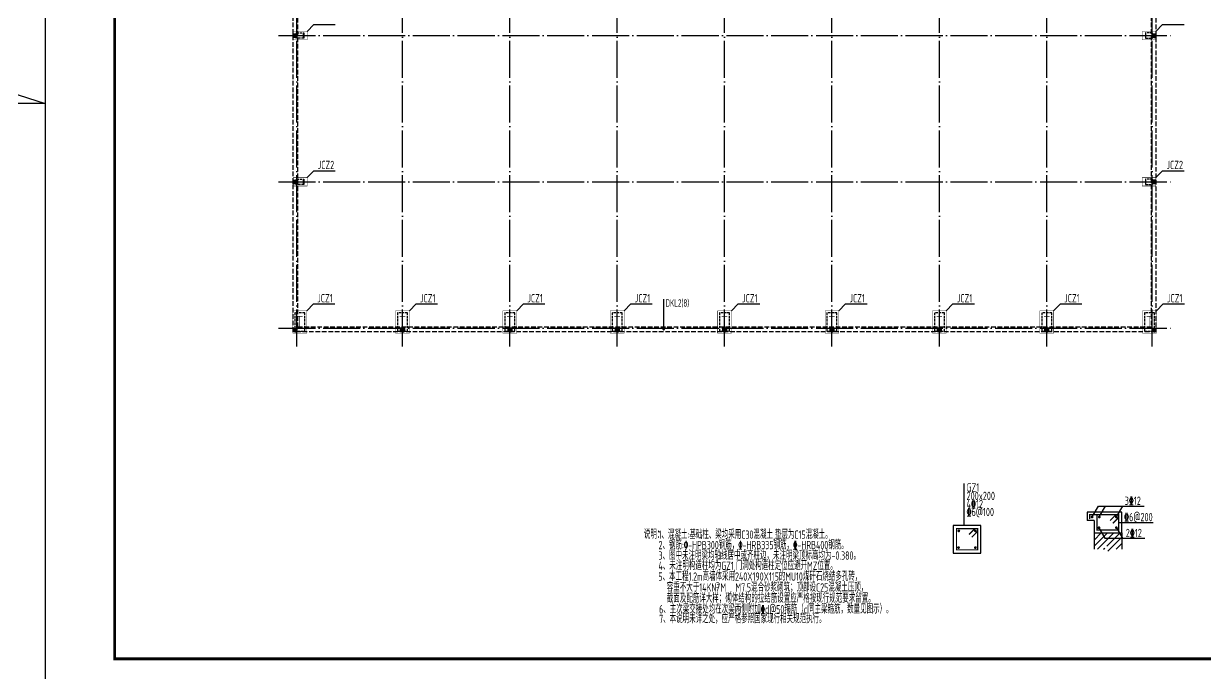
# Model space of a CAD drawing. Extents: x 9539573 to 9710259, y 1656270 to 2510207.
# Drawn here: x 9597639 to 9661475, y 2273595 to 2308689 of the extents above; entities that cross this region are included whole.
import ezdxf

# ---------------------------------------------------------------- set-up
doc = ezdxf.new("R2010")
doc.units = 0
doc.header["$LTSCALE"] = 1000
doc.header["$MEASUREMENT"] = 0
doc.linetypes.add('DASH', pattern=[0.35, 0.25, -0.1])
doc.linetypes.add('DOTE', pattern=[2.42, 2, -0.2, 0.02, -0.2])
doc.layers.get('0').update_dxf_attribs({"linetype": 'CONTINUOUS'})
for name, color, linetype in [('1000', 2, 'CONTINUOUS'), ('DOTE', 8, 'DOTE'), ('GZ', 3, 'CONTINUOUS'), ('PUB_TEXT', 7, 'CONTINUOUS'), ('PUB_TITLE', 4, 'CONTINUOUS'), ('XSL', 4, 'CONTINUOUS'), ('一般文字', 6, 'CONTINUOUS'), ('剖面外形', 7, 'CONTINUOUS'), ('柱', 2, 'CONTINUOUS'), ('梁', 4, 'CONTINUOUS'), ('梁集中标注', 150, 'CONTINUOUS')]:
    doc.layers.add(name, color=color, linetype=linetype)
doc.layers.add('柱集中标注', color=2, linetype='CONTINUOUS', lineweight=18)
doc.styles.add('TSSD_REIN', font='atssdeng.shx', dxfattribs={"width": 0.7, "bigfont": 'atssdchn.shx'})

# ---------------------------------------------------------------- blocks, each defined once
blk = doc.blocks.new('layisuixin-point')
blk.add_lwpolyline([(-0.25, 0, 0.5, 0.5, 1), (0.25, 0, 0.5, 0.5, 1)], format="xyseb", close=True)
blk = doc.blocks.new('F231GF54G5G')
at = {"layer": '剖面外形'}
h = blk.add_hatch(dxfattribs=at)
h.set_pattern_fill('ANSI31', color=256, scale=100, style=0)
h.set_pattern_definition([(45, (3740509.56, 213083.1), (-112.2532015, 112.2532015), [])])
h.paths.add_polyline_path([(8654001, 2333610), (8654075, 2333190), (8654149, 2333400), (8654560, 2333400), (8654560, 2333991), (8653560, 2333991), (8653560, 2333400), (8653924, 2333400)])
for p, q in [((8653485, 2334563, 7), (8653712, 2334956, 7)), ((8653712, 2334956, 7), (8655358, 2334956, 7)), ((8653744, 2334563, 7), (8653971, 2334956, 7)), ((8654360, 2334563, 7), (8654586, 2334956, 7)), ((8653732, 2334176, 7), (8653947, 2333805, 7)), ((8654360, 2334176, 7), (8654574, 2333805, 7))]:
    blk.add_line(p, q)
at = {"color": 1, "const_width": 45, "elevation": 7}
for points in [[(8653663, 2334643), (8653397, 2334643), (8653397, 2334492)], [(8653663, 2334643), (8653663, 2334096), (8654440, 2334096), (8654440, 2334643), (8653663, 2334643)], [(8654130, 2334433), (8654340, 2334643)], [(8654230, 2334333), (8654440, 2334543)], [(8648603, 2334142), (8648603, 2333381), (8649363, 2333381), (8649363, 2334142), (8648603, 2334142)], [(8649053, 2333932), (8649263, 2334142)], [(8649153, 2333832), (8649363, 2334042)]]:
    blk.add_lwpolyline(points, dxfattribs=at)
at = {"color": 1, "const_width": 50, "elevation": 7}
for points in [[(8653510, 2334563, 1), (8653460, 2334563, 1), (8653510, 2334563)], [(8653769, 2334563, 1), (8653719, 2334563, 1), (8653769, 2334563)], [(8654385, 2334563, 1), (8654335, 2334563, 1), (8654385, 2334563)], [(8648709, 2334062, 1), (8648659, 2334062, 1), (8648709, 2334062)], [(8649308, 2334062, 1), (8649258, 2334062, 1), (8649308, 2334062)], [(8653757, 2334176, 1), (8653707, 2334176, 1), (8653757, 2334176)], [(8654385, 2334176, 1), (8654335, 2334176, 1), (8654385, 2334176)], [(8648698, 2333461, 1), (8648648, 2333461, 1), (8648698, 2333461)], [(8649308, 2333461, 1), (8649258, 2333461, 1), (8649308, 2333461)]]:
    blk.add_lwpolyline(points, format="xyb", dxfattribs=at)
at = {"layer": 'PUB_TEXT'}
for p, q in [((8648883, 2334262, 7), (8648883, 2335773, 7)), ((8654440, 2334370, 7), (8655685, 2334370, 7)), ((8653947, 2333805, 7), (8655381, 2333805, 7))]:
    blk.add_line(p, q, dxfattribs=at)
at = {"layer": 'PUB_TEXT', "elevation": 7}
blk.add_lwpolyline([(8648483, 2334262), (8648483, 2334257), (8648483, 2334257), (8648483, 2334257), (8648483, 2334257), (8648483, 2333261), (8649483, 2333261), (8649483, 2334262), (8649483, 2334262), (8649483, 2334262), (8649483, 2334262), (8649483, 2334262), (8648483, 2334262)], dxfattribs=at)
at = {"layer": '剖面外形'}
for p, q in [((8653310, 2334741, 7), (8653310, 2334736, 7)), ((8654560, 2334741, 7), (8653310, 2334741, 7)), ((8653310, 2334736, 7), (8653310, 2334736, 7)), ((8653310, 2334736, 7), (8653310, 2334736, 7)), ((8653310, 2334736, 7), (8653310, 2334736, 7)), ((8653310, 2334736, 7), (8653310, 2334441, 7)), ((8654560, 2333991, 7), (8654560, 2334741, 7)), ((8654560, 2334741, 7), (8654560, 2334741, 7)), ((8654560, 2334741, 7), (8654560, 2334741, 7)), ((8654560, 2334741, 7), (8654560, 2334741, 7)), ((8654560, 2334741, 7), (8654560, 2334741, 7)), ((8653560, 2334441, 7), (8653310, 2334441, 7)), ((8653560, 2334441, 7), (8653560, 2333991, 7)), ((8653560, 2333991, 7), (8654560, 2333991, 7)), ((8653560, 2333991, 7), (8653560, 2333400, 7)), ((8654560, 2333991, 7), (8654560, 2333400, 7))]:
    blk.add_line(p, q, dxfattribs=at)
at = {"layer": 'PUB_TEXT', "style": 'TSSD_REIN', "width": 0.7}
for s, p in [('GZ1', (8648964, 2335476, 7)), ('200x200', (8648964, 2335173, 7)), ('4%%13212', (8648964, 2334879, 7)), ('3%%13212', (8654658, 2334997, 6)), ('%%1326@100', (8648964, 2334594, 7)), ('%%1326@200', (8654638, 2334409, 13)), ('2%%13212', (8654697, 2333837, 6))]:
    blk.add_text(s, height=300, dxfattribs=at).set_placement(p)

msp = doc.modelspace()

# ---------------------------------------------------------------- hatches: boundary and pattern name
at = {"layer": 'GZ'}
h = msp.add_hatch(dxfattribs=at)
h.set_pattern_fill('钢筋混凝土', color=256, scale=20, style=0)
h.set_pattern_definition([(45, (1352986.53, 104796.41), (-35.35533906, 35.35533906), []), (50, (1352986.53, 104796.41), (143.4520365, -12.550427), [15, -165]), (355, (1352986.53, 104796.41), (-27.7502667, 150.4384267), [12, -132]), (100.4514, (1352998.48, 104795.37), (115.7018763, 137.8879084), [12.748038, -140.2284224]), (46.1842, (1352986.53, 104836.41), (213.4482097, -33.103803), [22.5, -247.5]), (96.6356, (1353004.32, 104833.65), (186.932541, 194.823574), [19.1220576, -210.3426]), (351.1842, (1352986.53, 104836.41), (186.932389, 194.82372), [18, -198]), (21, (1353006.53, 104826.41), (119.3814104, -80.5237781), [15, -165]), (326, (1353006.53, 104826.41), (48.6630664, 145.030009), [12, -132]), (71.4514, (1353016.48, 104819.7), (168.0445257, 64.5060993), [12.748038, -140.2284224]), (37.5, (1352986.53, 104796.41), (2.43197106, 66.57877077), [0, -130.4, 0, -134, 0, -132.5]), (7.5, (1352986.53, 104796.41), (52.6139075, 78.8823424), [0, -76.4, 0, -127.4, 0, -50.5]), (327.5, (1352941.93, 104796.41), (106.76448723, -4.51097435), [0, -50, 0, -156, 0, -207]), (317.5, (1352921.93, 104796.41), (116.6372339, 20.0209965), [0, -65, 0, -103.6, 0, -147])])
h.paths.add_polyline_path([(9612204.9, 2308144.7), (9612405, 2308144.7), (9612405, 2307944.7), (9612204.9, 2307944.7)])
h = msp.add_hatch(dxfattribs=at)
h.set_pattern_fill('钢筋混凝土', color=256, scale=20, style=0)
h.set_pattern_definition([(45, (1399386.594, 104796.41), (-35.35533906, 35.35533906), []), (50, (1399386.6, 104796.41), (143.4520365, -12.550427), [15, -165]), (355, (1399386.6, 104796.41), (-27.7502667, 150.4384267), [12, -132]), (100.4514, (1399398.55, 104795.37), (115.7018763, 137.8879084), [12.748038, -140.2284224]), (46.1842, (1399386.6, 104836.41), (213.4482097, -33.103803), [22.5, -247.5]), (96.6356, (1399404.38, 104833.65), (186.932541, 194.823574), [19.1220576, -210.3426]), (351.1842, (1399386.6, 104836.41), (186.932389, 194.82372), [18, -198]), (21, (1399406.6, 104826.41), (119.3814104, -80.5237781), [15, -165]), (326, (1399406.6, 104826.41), (48.6630664, 145.030009), [12, -132]), (71.4514, (1399416.54, 104819.7), (168.0445257, 64.5060993), [12.748038, -140.2284224]), (37.5, (1399386.594, 104796.41), (2.43197106, 66.57877077), [0, -130.4, 0, -134, 0, -132.5]), (7.5, (1399386.594, 104796.41), (52.6139075, 78.8823424), [0, -76.4, 0, -127.4, 0, -50.5]), (327.5, (1399341.994, 104796.41), (106.76448723, -4.51097435), [0, -50, 0, -156, 0, -207]), (317.5, (1399321.99, 104796.41), (116.6372339, 20.0209965), [0, -65, 0, -103.6, 0, -147])])
h.paths.add_polyline_path([(9658605, 2308144.7), (9658805, 2308144.7), (9658805, 2307944.7), (9658605, 2307944.7)])
h = msp.add_hatch(dxfattribs=at)
h.set_pattern_fill('钢筋混凝土', color=256, scale=20, style=0)
h.set_pattern_definition([(45, (1352986.53, 96884.41), (-35.35533906, 35.35533906), []), (50, (1352986.53, 96884.41), (143.4520365, -12.550427), [15, -165]), (355, (1352986.53, 96884.41), (-27.7502667, 150.4384267), [12, -132]), (100.4514, (1352998.48, 96883.37), (115.7018763, 137.8879084), [12.748038, -140.2284224]), (46.1842, (1352986.53, 96924.41), (213.4482097, -33.103803), [22.5, -247.5]), (96.6356, (1353004.32, 96921.65), (186.932541, 194.823574), [19.1220576, -210.3426]), (351.1842, (1352986.53, 96924.41), (186.932389, 194.82372), [18, -198]), (21, (1353006.53, 96914.41), (119.3814104, -80.5237781), [15, -165]), (326, (1353006.53, 96914.41), (48.6630664, 145.030009), [12, -132]), (71.4514, (1353016.48, 96907.7), (168.0445257, 64.5060993), [12.748038, -140.2284224]), (37.5, (1352986.53, 96884.41), (2.43197106, 66.57877077), [0, -130.4, 0, -134, 0, -132.5]), (7.5, (1352986.53, 96884.41), (52.6139075, 78.8823424), [0, -76.4, 0, -127.4, 0, -50.5]), (327.5, (1352941.93, 96884.41), (106.76448723, -4.51097435), [0, -50, 0, -156, 0, -207]), (317.5, (1352921.93, 96884.41), (116.6372339, 20.0209965), [0, -65, 0, -103.6, 0, -147])])
h.paths.add_polyline_path([(9612204.9, 2300232.7), (9612405, 2300232.7), (9612405, 2300032.7), (9612204.9, 2300032.7)])
h = msp.add_hatch(dxfattribs=at)
h.set_pattern_fill('钢筋混凝土', color=256, scale=20, style=0)
h.set_pattern_definition([(45, (1399386.594, 96896.41), (-35.35533906, 35.35533906), []), (50, (1399386.6, 96896.41), (143.4520365, -12.550427), [15, -165]), (355, (1399386.6, 96896.41), (-27.7502667, 150.4384267), [12, -132]), (100.4514, (1399398.55, 96895.37), (115.7018763, 137.8879084), [12.748038, -140.2284224]), (46.1842, (1399386.6, 96936.41), (213.4482097, -33.103803), [22.5, -247.5]), (96.6356, (1399404.38, 96933.65), (186.932541, 194.823574), [19.1220576, -210.3426]), (351.1842, (1399386.6, 96936.41), (186.932389, 194.82372), [18, -198]), (21, (1399406.6, 96926.41), (119.3814104, -80.5237781), [15, -165]), (326, (1399406.6, 96926.41), (48.6630664, 145.030009), [12, -132]), (71.4514, (1399416.54, 96919.7), (168.0445257, 64.5060993), [12.748038, -140.2284224]), (37.5, (1399386.594, 96896.41), (2.43197106, 66.57877077), [0, -130.4, 0, -134, 0, -132.5]), (7.5, (1399386.594, 96896.41), (52.6139075, 78.8823424), [0, -76.4, 0, -127.4, 0, -50.5]), (327.5, (1399341.994, 96896.41), (106.76448723, -4.51097435), [0, -50, 0, -156, 0, -207]), (317.5, (1399321.99, 96896.41), (116.6372339, 20.0209965), [0, -65, 0, -103.6, 0, -147])])
h.paths.add_polyline_path([(9658605, 2300244.7), (9658805, 2300244.7), (9658805, 2300044.7), (9658605, 2300044.7)])
h = msp.add_hatch(dxfattribs=at)
h.set_pattern_fill('钢筋混凝土', color=256, scale=20, style=0)
h.set_pattern_definition([(45, (1352986.53, 88896.41), (-35.35533906, 35.35533906), []), (50, (1352986.53, 88896.41), (143.4520365, -12.550427), [15, -165]), (355, (1352986.53, 88896.41), (-27.7502667, 150.4384267), [12, -132]), (100.4514, (1352998.48, 88895.37), (115.7018763, 137.8879084), [12.748038, -140.2284224]), (46.1842, (1352986.53, 88936.41), (213.4482097, -33.103803), [22.5, -247.5]), (96.6356, (1353004.32, 88933.65), (186.932541, 194.823574), [19.1220576, -210.3426]), (351.1842, (1352986.53, 88936.41), (186.932389, 194.82372), [18, -198]), (21, (1353006.53, 88926.41), (119.3814104, -80.5237781), [15, -165]), (326, (1353006.53, 88926.41), (48.6630664, 145.030009), [12, -132]), (71.4514, (1353016.48, 88919.7), (168.0445257, 64.5060993), [12.748038, -140.2284224]), (37.5, (1352986.53, 88896.41), (2.43197106, 66.57877077), [0, -130.4, 0, -134, 0, -132.5]), (7.5, (1352986.53, 88896.41), (52.6139075, 78.8823424), [0, -76.4, 0, -127.4, 0, -50.5]), (327.5, (1352941.93, 88896.41), (106.76448723, -4.51097435), [0, -50, 0, -156, 0, -207]), (317.5, (1352921.93, 88896.41), (116.6372339, 20.0209965), [0, -65, 0, -103.6, 0, -147])])
h.paths.add_polyline_path([(9612204.9, 2292244.7), (9612405, 2292244.7), (9612405, 2292044.7), (9612204.9, 2292044.7)])
h = msp.add_hatch(dxfattribs=at)
h.set_pattern_fill('钢筋混凝土', color=256, scale=20, style=0)
h.set_pattern_definition([(45, (1358786.496, 88896.413), (-35.35533906, 35.35533906), []), (50, (1358786.5, 88896.41), (143.4520365, -12.550427), [15, -165]), (355, (1358786.5, 88896.41), (-27.7502667, 150.4384267), [12, -132]), (100.4514, (1358798.45, 88895.37), (115.7018763, 137.8879084), [12.748038, -140.2284224]), (46.1842, (1358786.5, 88936.41), (213.4482097, -33.103803), [22.5, -247.5]), (96.6356, (1358804.28, 88933.65), (186.932541, 194.823574), [19.1220576, -210.3426]), (351.1842, (1358786.5, 88936.41), (186.932389, 194.82372), [18, -198]), (21, (1358806.5, 88926.41), (119.3814104, -80.5237781), [15, -165]), (326, (1358806.5, 88926.41), (48.6630664, 145.030009), [12, -132]), (71.4514, (1358816.44, 88919.7), (168.0445257, 64.5060993), [12.748038, -140.2284224]), (37.5, (1358786.496, 88896.413), (2.43197106, 66.57877077), [0, -130.4, 0, -134, 0, -132.5]), (7.5, (1358786.496, 88896.41), (52.6139075, 78.8823424), [0, -76.4, 0, -127.4, 0, -50.5]), (327.5, (1358741.896, 88896.413), (106.76448723, -4.51097435), [0, -50, 0, -156, 0, -207]), (317.5, (1358721.9, 88896.41), (116.6372339, 20.0209965), [0, -65, 0, -103.6, 0, -147])])
h.paths.add_polyline_path([(9618004.9, 2292244.7), (9618204.9, 2292244.7), (9618204.9, 2292044.7), (9618004.9, 2292044.7)])
h = msp.add_hatch(dxfattribs=at)
h.set_pattern_fill('钢筋混凝土', color=256, scale=20, style=0)
h.set_pattern_definition([(45, (1364586.496, 88896.413), (-35.35533906, 35.35533906), []), (50, (1364586.5, 88896.41), (143.4520365, -12.550427), [15, -165]), (355, (1364586.5, 88896.41), (-27.7502667, 150.4384267), [12, -132]), (100.4514, (1364598.45, 88895.37), (115.7018763, 137.8879084), [12.748038, -140.2284224]), (46.1842, (1364586.5, 88936.41), (213.4482097, -33.103803), [22.5, -247.5]), (96.6356, (1364604.28, 88933.65), (186.932541, 194.823574), [19.1220576, -210.3426]), (351.1842, (1364586.5, 88936.41), (186.932389, 194.82372), [18, -198]), (21, (1364606.5, 88926.41), (119.3814104, -80.5237781), [15, -165]), (326, (1364606.5, 88926.41), (48.6630664, 145.030009), [12, -132]), (71.4514, (1364616.44, 88919.7), (168.0445257, 64.5060993), [12.748038, -140.2284224]), (37.5, (1364586.496, 88896.413), (2.43197106, 66.57877077), [0, -130.4, 0, -134, 0, -132.5]), (7.5, (1364586.496, 88896.41), (52.6139075, 78.8823424), [0, -76.4, 0, -127.4, 0, -50.5]), (327.5, (1364541.896, 88896.413), (106.76448723, -4.51097435), [0, -50, 0, -156, 0, -207]), (317.5, (1364521.9, 88896.41), (116.6372339, 20.0209965), [0, -65, 0, -103.6, 0, -147])])
h.paths.add_polyline_path([(9623804.9, 2292244.7), (9624004.9, 2292244.7), (9624004.9, 2292044.7), (9623804.9, 2292044.7)])
h = msp.add_hatch(dxfattribs=at)
h.set_pattern_fill('钢筋混凝土', color=256, scale=20, style=0)
h.set_pattern_definition([(45, (1370386.496, 88896.413), (-35.35533906, 35.35533906), []), (50, (1370386.5, 88896.41), (143.4520365, -12.550427), [15, -165]), (355, (1370386.5, 88896.41), (-27.7502667, 150.4384267), [12, -132]), (100.4514, (1370398.45, 88895.37), (115.7018763, 137.8879084), [12.748038, -140.2284224]), (46.1842, (1370386.5, 88936.41), (213.4482097, -33.103803), [22.5, -247.5]), (96.6356, (1370404.28, 88933.65), (186.932541, 194.823574), [19.1220576, -210.3426]), (351.1842, (1370386.5, 88936.41), (186.932389, 194.82372), [18, -198]), (21, (1370406.5, 88926.41), (119.3814104, -80.5237781), [15, -165]), (326, (1370406.5, 88926.41), (48.6630664, 145.030009), [12, -132]), (71.4514, (1370416.44, 88919.7), (168.0445257, 64.5060993), [12.748038, -140.2284224]), (37.5, (1370386.496, 88896.413), (2.43197106, 66.57877077), [0, -130.4, 0, -134, 0, -132.5]), (7.5, (1370386.496, 88896.41), (52.6139075, 78.8823424), [0, -76.4, 0, -127.4, 0, -50.5]), (327.5, (1370341.896, 88896.413), (106.76448723, -4.51097435), [0, -50, 0, -156, 0, -207]), (317.5, (1370321.9, 88896.41), (116.6372339, 20.0209965), [0, -65, 0, -103.6, 0, -147])])
h.paths.add_polyline_path([(9629604.9, 2292244.7), (9629804.9, 2292244.7), (9629804.9, 2292044.7), (9629604.9, 2292044.7)])
h = msp.add_hatch(dxfattribs=at)
h.set_pattern_fill('钢筋混凝土', color=256, scale=20, style=0)
h.set_pattern_definition([(45, (1376186.496, 88896.413), (-35.35533906, 35.35533906), []), (50, (1376186.5, 88896.41), (143.4520365, -12.550427), [15, -165]), (355, (1376186.5, 88896.41), (-27.7502667, 150.4384267), [12, -132]), (100.4514, (1376198.45, 88895.37), (115.7018763, 137.8879084), [12.748038, -140.2284224]), (46.1842, (1376186.5, 88936.41), (213.4482097, -33.103803), [22.5, -247.5]), (96.6356, (1376204.28, 88933.65), (186.932541, 194.823574), [19.1220576, -210.3426]), (351.1842, (1376186.5, 88936.41), (186.932389, 194.82372), [18, -198]), (21, (1376206.5, 88926.41), (119.3814104, -80.5237781), [15, -165]), (326, (1376206.5, 88926.41), (48.6630664, 145.030009), [12, -132]), (71.4514, (1376216.44, 88919.7), (168.0445257, 64.5060993), [12.748038, -140.2284224]), (37.5, (1376186.496, 88896.413), (2.43197106, 66.57877077), [0, -130.4, 0, -134, 0, -132.5]), (7.5, (1376186.496, 88896.41), (52.6139075, 78.8823424), [0, -76.4, 0, -127.4, 0, -50.5]), (327.5, (1376141.896, 88896.413), (106.76448723, -4.51097435), [0, -50, 0, -156, 0, -207]), (317.5, (1376121.9, 88896.41), (116.6372339, 20.0209965), [0, -65, 0, -103.6, 0, -147])])
h.paths.add_polyline_path([(9635404.9, 2292244.7), (9635604.9, 2292244.7), (9635604.9, 2292044.7), (9635404.9, 2292044.7)])
h = msp.add_hatch(dxfattribs=at)
h.set_pattern_fill('钢筋混凝土', color=256, scale=20, style=0)
h.set_pattern_definition([(45, (1381986.496, 88896.413), (-35.35533906, 35.35533906), []), (50, (1381986.5, 88896.41), (143.4520365, -12.550427), [15, -165]), (355, (1381986.5, 88896.41), (-27.7502667, 150.4384267), [12, -132]), (100.4514, (1381998.45, 88895.37), (115.7018763, 137.8879084), [12.748038, -140.2284224]), (46.1842, (1381986.5, 88936.41), (213.4482097, -33.103803), [22.5, -247.5]), (96.6356, (1382004.28, 88933.65), (186.932541, 194.823574), [19.1220576, -210.3426]), (351.1842, (1381986.5, 88936.41), (186.932389, 194.82372), [18, -198]), (21, (1382006.5, 88926.41), (119.3814104, -80.5237781), [15, -165]), (326, (1382006.5, 88926.41), (48.6630664, 145.030009), [12, -132]), (71.4514, (1382016.44, 88919.7), (168.0445257, 64.5060993), [12.748038, -140.2284224]), (37.5, (1381986.496, 88896.413), (2.43197106, 66.57877077), [0, -130.4, 0, -134, 0, -132.5]), (7.5, (1381986.496, 88896.41), (52.6139075, 78.8823424), [0, -76.4, 0, -127.4, 0, -50.5]), (327.5, (1381941.896, 88896.413), (106.76448723, -4.51097435), [0, -50, 0, -156, 0, -207]), (317.5, (1381921.9, 88896.41), (116.6372339, 20.0209965), [0, -65, 0, -103.6, 0, -147])])
h.paths.add_polyline_path([(9641204.9, 2292244.7), (9641404.9, 2292244.7), (9641404.9, 2292044.7), (9641204.9, 2292044.7)])
h = msp.add_hatch(dxfattribs=at)
h.set_pattern_fill('钢筋混凝土', color=256, scale=20, style=0)
h.set_pattern_definition([(45, (1387786.496, 88896.413), (-35.35533906, 35.35533906), []), (50, (1387786.5, 88896.41), (143.4520365, -12.550427), [15, -165]), (355, (1387786.5, 88896.41), (-27.7502667, 150.4384267), [12, -132]), (100.4514, (1387798.45, 88895.37), (115.7018763, 137.8879084), [12.748038, -140.2284224]), (46.1842, (1387786.5, 88936.41), (213.4482097, -33.103803), [22.5, -247.5]), (96.6356, (1387804.28, 88933.65), (186.932541, 194.823574), [19.1220576, -210.3426]), (351.1842, (1387786.5, 88936.41), (186.932389, 194.82372), [18, -198]), (21, (1387806.5, 88926.41), (119.3814104, -80.5237781), [15, -165]), (326, (1387806.5, 88926.41), (48.6630664, 145.030009), [12, -132]), (71.4514, (1387816.44, 88919.7), (168.0445257, 64.5060993), [12.748038, -140.2284224]), (37.5, (1387786.496, 88896.413), (2.43197106, 66.57877077), [0, -130.4, 0, -134, 0, -132.5]), (7.5, (1387786.496, 88896.41), (52.6139075, 78.8823424), [0, -76.4, 0, -127.4, 0, -50.5]), (327.5, (1387741.896, 88896.413), (106.76448723, -4.51097435), [0, -50, 0, -156, 0, -207]), (317.5, (1387721.9, 88896.41), (116.6372339, 20.0209965), [0, -65, 0, -103.6, 0, -147])])
h.paths.add_polyline_path([(9647004.9, 2292244.7), (9647204.9, 2292244.7), (9647204.9, 2292044.7), (9647004.9, 2292044.7)])
h = msp.add_hatch(dxfattribs=at)
h.set_pattern_fill('钢筋混凝土', color=256, scale=20, style=0)
h.set_pattern_definition([(45, (1393586.496, 88896.413), (-35.35533906, 35.35533906), []), (50, (1393586.5, 88896.41), (143.4520365, -12.550427), [15, -165]), (355, (1393586.5, 88896.41), (-27.7502667, 150.4384267), [12, -132]), (100.4514, (1393598.45, 88895.37), (115.7018763, 137.8879084), [12.748038, -140.2284224]), (46.1842, (1393586.5, 88936.41), (213.4482097, -33.103803), [22.5, -247.5]), (96.6356, (1393604.28, 88933.65), (186.932541, 194.823574), [19.1220576, -210.3426]), (351.1842, (1393586.5, 88936.41), (186.932389, 194.82372), [18, -198]), (21, (1393606.5, 88926.41), (119.3814104, -80.5237781), [15, -165]), (326, (1393606.5, 88926.41), (48.6630664, 145.030009), [12, -132]), (71.4514, (1393616.44, 88919.7), (168.0445257, 64.5060993), [12.748038, -140.2284224]), (37.5, (1393586.496, 88896.413), (2.43197106, 66.57877077), [0, -130.4, 0, -134, 0, -132.5]), (7.5, (1393586.496, 88896.41), (52.6139075, 78.8823424), [0, -76.4, 0, -127.4, 0, -50.5]), (327.5, (1393541.896, 88896.413), (106.76448723, -4.51097435), [0, -50, 0, -156, 0, -207]), (317.5, (1393521.9, 88896.41), (116.6372339, 20.0209965), [0, -65, 0, -103.6, 0, -147])])
h.paths.add_polyline_path([(9652804.9, 2292244.7), (9653004.9, 2292244.7), (9653004.9, 2292044.7), (9652804.9, 2292044.7)])
h = msp.add_hatch(dxfattribs=at)
h.set_pattern_fill('钢筋混凝土', color=256, scale=20, style=0)
h.set_pattern_definition([(45, (1399386.53, 88896.41), (-35.35533906, 35.35533906), []), (50, (1399386.53, 88896.41), (143.4520365, -12.550427), [15, -165]), (355, (1399386.53, 88896.41), (-27.7502667, 150.4384267), [12, -132]), (100.4514, (1399398.48, 88895.37), (115.7018763, 137.8879084), [12.748038, -140.2284224]), (46.1842, (1399386.53, 88936.41), (213.4482097, -33.103803), [22.5, -247.5]), (96.6356, (1399404.32, 88933.65), (186.932541, 194.823574), [19.1220576, -210.3426]), (351.1842, (1399386.53, 88936.41), (186.932389, 194.82372), [18, -198]), (21, (1399406.53, 88926.41), (119.3814104, -80.5237781), [15, -165]), (326, (1399406.53, 88926.41), (48.6630664, 145.030009), [12, -132]), (71.4514, (1399416.48, 88919.7), (168.0445257, 64.5060993), [12.748038, -140.2284224]), (37.5, (1399386.53, 88896.41), (2.43197106, 66.57877077), [0, -130.4, 0, -134, 0, -132.5]), (7.5, (1399386.53, 88896.41), (52.6139075, 78.8823424), [0, -76.4, 0, -127.4, 0, -50.5]), (327.5, (1399341.93, 88896.41), (106.76448723, -4.51097435), [0, -50, 0, -156, 0, -207]), (317.5, (1399321.93, 88896.41), (116.6372339, 20.0209965), [0, -65, 0, -103.6, 0, -147])])
h.paths.add_polyline_path([(9658604.9, 2292244.7), (9658805, 2292244.7), (9658805, 2292044.7), (9658604.9, 2292044.7)])
at = {"layer": '柱'}
for color, points in [(3, [(9612405, 2308164.7), (9612405, 2307924.7), (9612437, 2307924.7), (9612437, 2308032.7), (9612723, 2308032.7), (9612723, 2307924.7), (9612755, 2307924.7), (9612755, 2308164.7), (9612723, 2308164.7), (9612723, 2308056.7), (9612437, 2308056.7), (9612437, 2308164.7)]), (3, [(9658605, 2308164.7), (9658605, 2307924.7), (9658573, 2307924.7), (9658573, 2308032.7), (9658287, 2308032.7), (9658287, 2307924.7), (9658255, 2307924.7), (9658255, 2308164.7), (9658287, 2308164.7), (9658287, 2308056.7), (9658573, 2308056.7), (9658573, 2308164.7)]), (3, [(9612405, 2300264.7), (9612405, 2300024.7), (9612437, 2300024.7), (9612437, 2300132.7), (9612723, 2300132.7), (9612723, 2300024.7), (9612755, 2300024.7), (9612755, 2300264.7), (9612723, 2300264.7), (9612723, 2300156.7), (9612437, 2300156.7), (9612437, 2300264.7)]), (3, [(9658605, 2300264.7), (9658605, 2300024.7), (9658573, 2300024.7), (9658573, 2300132.7), (9658287, 2300132.7), (9658287, 2300024.7), (9658255, 2300024.7), (9658255, 2300264.7), (9658287, 2300264.7), (9658287, 2300156.7), (9658573, 2300156.7), (9658573, 2300264.7)]), (2, [(9612705, 2292894.7), (9612405, 2292894.7), (9612405, 2292862.7), (9612543, 2292862.7), (9612543, 2292276.7), (9612405, 2292276.7), (9612405, 2292244.7), (9612705, 2292244.7), (9612705, 2292276.7), (9612567, 2292276.7), (9612567, 2292862.7), (9612705, 2292862.7)]), (2, [(9618255, 2292894.7), (9617955, 2292894.7), (9617955, 2292862.7), (9618093, 2292862.7), (9618093, 2292276.7), (9617955, 2292276.7), (9617955, 2292244.7), (9618255, 2292244.7), (9618255, 2292276.7), (9618117, 2292276.7), (9618117, 2292862.7), (9618255, 2292862.7)]), (2, [(9624055, 2292894.7), (9623755, 2292894.7), (9623755, 2292862.7), (9623893, 2292862.7), (9623893, 2292276.7), (9623755, 2292276.7), (9623755, 2292244.7), (9624055, 2292244.7), (9624055, 2292276.7), (9623917, 2292276.7), (9623917, 2292862.7), (9624055, 2292862.7)]), (2, [(9629855, 2292894.7), (9629555, 2292894.7), (9629555, 2292862.7), (9629693, 2292862.7), (9629693, 2292276.7), (9629555, 2292276.7), (9629555, 2292244.7), (9629855, 2292244.7), (9629855, 2292276.7), (9629717, 2292276.7), (9629717, 2292862.7), (9629855, 2292862.7)]), (2, [(9635655, 2292894.7), (9635355, 2292894.7), (9635355, 2292862.7), (9635493, 2292862.7), (9635493, 2292276.7), (9635355, 2292276.7), (9635355, 2292244.7), (9635655, 2292244.7), (9635655, 2292276.7), (9635517, 2292276.7), (9635517, 2292862.7), (9635655, 2292862.7)]), (2, [(9641455, 2292894.7), (9641155, 2292894.7), (9641155, 2292862.7), (9641293, 2292862.7), (9641293, 2292276.7), (9641155, 2292276.7), (9641155, 2292244.7), (9641455, 2292244.7), (9641455, 2292276.7), (9641317, 2292276.7), (9641317, 2292862.7), (9641455, 2292862.7)]), (2, [(9647255, 2292894.7), (9646955, 2292894.7), (9646955, 2292862.7), (9647093, 2292862.7), (9647093, 2292276.7), (9646955, 2292276.7), (9646955, 2292244.7), (9647255, 2292244.7), (9647255, 2292276.7), (9647117, 2292276.7), (9647117, 2292862.7), (9647255, 2292862.7)]), (2, [(9653055, 2292894.7), (9652755, 2292894.7), (9652755, 2292862.7), (9652893, 2292862.7), (9652893, 2292276.7), (9652755, 2292276.7), (9652755, 2292244.7), (9653055, 2292244.7), (9653055, 2292276.7), (9652917, 2292276.7), (9652917, 2292862.7), (9653055, 2292862.7)]), (2, [(9658605, 2292894.7), (9658305, 2292894.7), (9658305, 2292862.7), (9658443, 2292862.7), (9658443, 2292276.7), (9658305, 2292276.7), (9658305, 2292244.7), (9658605, 2292244.7), (9658605, 2292276.7), (9658467, 2292276.7), (9658467, 2292862.7), (9658605, 2292862.7)])]:
    msp.add_hatch(color=color, dxfattribs=at).paths.add_polyline_path(points)

# ---------------------------------------------------------------- linework, layer by layer
at = {"layer": '1000', "color": 3, "linetype": 'DASH', "ltscale": 0.5}
for points in [[(9612385, 2308184.7), (9612775, 2308184.7), (9612775, 2307904.7), (9612385, 2307904.7)], [(9658625, 2308184.7), (9658235, 2308184.7), (9658235, 2307904.7), (9658625, 2307904.7)], [(9612385, 2300284.7), (9612775, 2300284.7), (9612775, 2300004.7), (9612385, 2300004.7)], [(9658625, 2300284.7), (9658235, 2300284.7), (9658235, 2300004.7), (9658625, 2300004.7)], [(9612285, 2292069.7), (9612825, 2292069.7), (9612825, 2293069.7), (9612285, 2293069.7)], [(9617835, 2292069.7), (9618375, 2292069.7), (9618375, 2293069.7), (9617835, 2293069.7)], [(9623635, 2292069.7), (9624175, 2292069.7), (9624175, 2293069.7), (9623635, 2293069.7)], [(9629435, 2292069.7), (9629975, 2292069.7), (9629975, 2293069.7), (9629435, 2293069.7)], [(9635235, 2292069.7), (9635775, 2292069.7), (9635775, 2293069.7), (9635235, 2293069.7)], [(9641035, 2292069.7), (9641575, 2292069.7), (9641575, 2293069.7), (9641035, 2293069.7)], [(9646835, 2292069.7), (9647375, 2292069.7), (9647375, 2293069.7), (9646835, 2293069.7)], [(9652635, 2292069.7), (9653175, 2292069.7), (9653175, 2293069.7), (9652635, 2293069.7)], [(9658185, 2292069.7), (9658725, 2292069.7), (9658725, 2293069.7), (9658185, 2293069.7)]]:
    msp.add_lwpolyline(points, close=True, dxfattribs=at)
at = {"layer": 'DOTE'}
for p, q in [((9612405, 2291244.7), (9612405, 2324844.7)), ((9618105, 2291244.7), (9618105, 2324844.7)), ((9623905, 2291244.7), (9623905, 2324844.7)), ((9629705, 2291244.7), (9629705, 2324844.7)), ((9635505, 2291244.7), (9635505, 2324844.7)), ((9641305, 2291244.7), (9641305, 2324844.7)), ((9647105, 2291244.7), (9647105, 2324844.7)), ((9652905, 2291244.7), (9652905, 2324844.7)), ((9658605, 2291244.7), (9658605, 2324844.7)), ((9611405, 2308044.7), (9659605, 2308044.7)), ((9611405, 2300144.7), (9659605, 2300144.7)), ((9611405, 2292244.7), (9659605, 2292244.7))]:
    msp.add_line(p, q, dxfattribs=at)
at = {"layer": 'GZ'}
for points in [[(9612204.9, 2308144.7), (9612405, 2308144.7), (9612405, 2307944.7), (9612204.9, 2307944.7)], [(9658605, 2308144.7), (9658805, 2308144.7), (9658805, 2307944.7), (9658605, 2307944.7)], [(9612204.9, 2300232.7), (9612405, 2300232.7), (9612405, 2300032.7), (9612204.9, 2300032.7)], [(9658605, 2300244.7), (9658805, 2300244.7), (9658805, 2300044.7), (9658605, 2300044.7)], [(9612204.9, 2292244.7), (9612405, 2292244.7), (9612405, 2292044.7), (9612204.9, 2292044.7)], [(9618004.9, 2292244.7), (9618204.9, 2292244.7), (9618204.9, 2292044.7), (9618004.9, 2292044.7)], [(9623804.9, 2292244.7), (9624004.9, 2292244.7), (9624004.9, 2292044.7), (9623804.9, 2292044.7)], [(9629604.9, 2292244.7), (9629804.9, 2292244.7), (9629804.9, 2292044.7), (9629604.9, 2292044.7)], [(9635404.9, 2292244.7), (9635604.9, 2292244.7), (9635604.9, 2292044.7), (9635404.9, 2292044.7)], [(9641204.9, 2292244.7), (9641404.9, 2292244.7), (9641404.9, 2292044.7), (9641204.9, 2292044.7)], [(9647004.9, 2292244.7), (9647204.9, 2292244.7), (9647204.9, 2292044.7), (9647004.9, 2292044.7)], [(9652804.9, 2292244.7), (9653004.9, 2292244.7), (9653004.9, 2292044.7), (9652804.9, 2292044.7)], [(9658604.9, 2292244.7), (9658805, 2292244.7), (9658805, 2292044.7), (9658604.9, 2292044.7)]]:
    msp.add_lwpolyline(points, close=True, dxfattribs=at)
at = {"layer": 'PUB_TITLE'}
msp.add_lwpolyline([(9598809.4, 2272882.4), (9687909.4, 2272882.4), (9687909.4, 2335882.4), (9598809.4, 2335882.4)], close=True, dxfattribs=at)
at = {"layer": 'PUB_TITLE', "const_width": 150}
msp.add_lwpolyline([(9602559.4, 2274382.4), (9686409.4, 2274382.4), (9686409.4, 2334382.4), (9602559.4, 2334382.4)], close=True, dxfattribs=at)
at = {"layer": 'PUB_TITLE', "color": 6}
msp.add_lwpolyline([(9590256.4, 2307115.1), (9598809.4, 2304382.4), (9539572.8, 2304382.4)], dxfattribs=at)
at = {"layer": '一般文字', "color": 6}
for points in [[(9612955, 2308269.7), (9613317.7, 2308646.4), (9614474.3, 2308646.4)], [(9658805, 2308269.7), (9659167.7, 2308646.4), (9660324.3, 2308646.4)], [(9612955, 2300369.7), (9613317.7, 2300746.4), (9614474.3, 2300746.4)], [(9658805, 2300369.7), (9659167.7, 2300746.4), (9660324.3, 2300746.4)], [(9612930, 2293169.7), (9613292.7, 2293546.4), (9614449.3, 2293546.4)], [(9618480, 2293169.7), (9618842.7, 2293546.4), (9619999.3, 2293546.4)], [(9624280, 2293169.7), (9624642.7, 2293546.4), (9625799.3, 2293546.4)], [(9630080, 2293169.7), (9630442.7, 2293546.4), (9631599.3, 2293546.4)], [(9635880, 2293169.7), (9636242.7, 2293546.4), (9637399.3, 2293546.4)], [(9641680, 2293169.7), (9642042.7, 2293546.4), (9643199.3, 2293546.4)], [(9647480, 2293169.7), (9647842.7, 2293546.4), (9648999.3, 2293546.4)], [(9653280, 2293169.7), (9653642.7, 2293546.4), (9654799.3, 2293546.4)], [(9658830, 2293169.7), (9659192.7, 2293546.4), (9660349.3, 2293546.4)]]:
    msp.add_lwpolyline(points, dxfattribs=at)
at = {"layer": '柱', "color": 3, "const_width": 5}
for points in [[(9612405, 2308164.7), (9612405, 2307924.7), (9612437, 2307924.7), (9612437, 2308032.7), (9612723, 2308032.7), (9612723, 2307924.7), (9612755, 2307924.7), (9612755, 2308164.7), (9612723, 2308164.7), (9612723, 2308056.7), (9612437, 2308056.7), (9612437, 2308164.7)], [(9658605, 2308164.7), (9658605, 2307924.7), (9658573, 2307924.7), (9658573, 2308032.7), (9658287, 2308032.7), (9658287, 2307924.7), (9658255, 2307924.7), (9658255, 2308164.7), (9658287, 2308164.7), (9658287, 2308056.7), (9658573, 2308056.7), (9658573, 2308164.7)], [(9612405, 2300264.7), (9612405, 2300024.7), (9612437, 2300024.7), (9612437, 2300132.7), (9612723, 2300132.7), (9612723, 2300024.7), (9612755, 2300024.7), (9612755, 2300264.7), (9612723, 2300264.7), (9612723, 2300156.7), (9612437, 2300156.7), (9612437, 2300264.7)], [(9658605, 2300264.7), (9658605, 2300024.7), (9658573, 2300024.7), (9658573, 2300132.7), (9658287, 2300132.7), (9658287, 2300024.7), (9658255, 2300024.7), (9658255, 2300264.7), (9658287, 2300264.7), (9658287, 2300156.7), (9658573, 2300156.7), (9658573, 2300264.7)]]:
    msp.add_lwpolyline(points, close=True, dxfattribs=at)
at = {"layer": '柱', "color": 2, "const_width": 5}
for points in [[(9612705, 2292894.7), (9612405, 2292894.7), (9612405, 2292862.7), (9612543, 2292862.7), (9612543, 2292276.7), (9612405, 2292276.7), (9612405, 2292244.7), (9612705, 2292244.7), (9612705, 2292276.7), (9612567, 2292276.7), (9612567, 2292862.7), (9612705, 2292862.7)], [(9618255, 2292894.7), (9617955, 2292894.7), (9617955, 2292862.7), (9618093, 2292862.7), (9618093, 2292276.7), (9617955, 2292276.7), (9617955, 2292244.7), (9618255, 2292244.7), (9618255, 2292276.7), (9618117, 2292276.7), (9618117, 2292862.7), (9618255, 2292862.7)], [(9624055, 2292894.7), (9623755, 2292894.7), (9623755, 2292862.7), (9623893, 2292862.7), (9623893, 2292276.7), (9623755, 2292276.7), (9623755, 2292244.7), (9624055, 2292244.7), (9624055, 2292276.7), (9623917, 2292276.7), (9623917, 2292862.7), (9624055, 2292862.7)], [(9629855, 2292894.7), (9629555, 2292894.7), (9629555, 2292862.7), (9629693, 2292862.7), (9629693, 2292276.7), (9629555, 2292276.7), (9629555, 2292244.7), (9629855, 2292244.7), (9629855, 2292276.7), (9629717, 2292276.7), (9629717, 2292862.7), (9629855, 2292862.7)], [(9635655, 2292894.7), (9635355, 2292894.7), (9635355, 2292862.7), (9635493, 2292862.7), (9635493, 2292276.7), (9635355, 2292276.7), (9635355, 2292244.7), (9635655, 2292244.7), (9635655, 2292276.7), (9635517, 2292276.7), (9635517, 2292862.7), (9635655, 2292862.7)], [(9641455, 2292894.7), (9641155, 2292894.7), (9641155, 2292862.7), (9641293, 2292862.7), (9641293, 2292276.7), (9641155, 2292276.7), (9641155, 2292244.7), (9641455, 2292244.7), (9641455, 2292276.7), (9641317, 2292276.7), (9641317, 2292862.7), (9641455, 2292862.7)], [(9647255, 2292894.7), (9646955, 2292894.7), (9646955, 2292862.7), (9647093, 2292862.7), (9647093, 2292276.7), (9646955, 2292276.7), (9646955, 2292244.7), (9647255, 2292244.7), (9647255, 2292276.7), (9647117, 2292276.7), (9647117, 2292862.7), (9647255, 2292862.7)], [(9653055, 2292894.7), (9652755, 2292894.7), (9652755, 2292862.7), (9652893, 2292862.7), (9652893, 2292276.7), (9652755, 2292276.7), (9652755, 2292244.7), (9653055, 2292244.7), (9653055, 2292276.7), (9652917, 2292276.7), (9652917, 2292862.7), (9653055, 2292862.7)], [(9658605, 2292894.7), (9658305, 2292894.7), (9658305, 2292862.7), (9658443, 2292862.7), (9658443, 2292276.7), (9658305, 2292276.7), (9658305, 2292244.7), (9658605, 2292244.7), (9658605, 2292276.7), (9658467, 2292276.7), (9658467, 2292862.7), (9658605, 2292862.7)]]:
    msp.add_lwpolyline(points, close=True, dxfattribs=at)
at = {"layer": '柱集中标注', "color": 6, "const_width": 20}
for points in [[(9612205, 2308269.7), (9612955, 2308269.7), (9612955, 2307819.7), (9612205, 2307819.7)], [(9658805, 2308269.7), (9658055, 2308269.7), (9658055, 2307819.7), (9658805, 2307819.7)], [(9612205, 2300369.7), (9612955, 2300369.7), (9612955, 2299919.7), (9612205, 2299919.7)], [(9658805, 2300369.7), (9658055, 2300369.7), (9658055, 2299919.7), (9658805, 2299919.7)], [(9612180, 2291969.7), (9612930, 2291969.7), (9612930, 2293169.7), (9612180, 2293169.7)], [(9617730, 2291969.7), (9618480, 2291969.7), (9618480, 2293169.7), (9617730, 2293169.7)], [(9623530, 2291969.7), (9624280, 2291969.7), (9624280, 2293169.7), (9623530, 2293169.7)], [(9629330, 2291969.7), (9630080, 2291969.7), (9630080, 2293169.7), (9629330, 2293169.7)], [(9635130, 2291969.7), (9635880, 2291969.7), (9635880, 2293169.7), (9635130, 2293169.7)], [(9640930, 2291969.7), (9641680, 2291969.7), (9641680, 2293169.7), (9640930, 2293169.7)], [(9646730, 2291969.7), (9647480, 2291969.7), (9647480, 2293169.7), (9646730, 2293169.7)], [(9652530, 2291969.7), (9653280, 2291969.7), (9653280, 2293169.7), (9652530, 2293169.7)], [(9658080, 2291969.7), (9658830, 2291969.7), (9658830, 2293169.7), (9658080, 2293169.7)]]:
    msp.add_lwpolyline(points, close=True, dxfattribs=at)
at = {"layer": '梁', "color": 150, "linetype": 'DASH'}
for points in [[(9612205, 2324044.7), (9658805, 2324044.7), (9658805, 2292044.7), (9612205, 2292044.7)], [(9612455, 2323794.7), (9658555, 2323794.7), (9658555, 2292294.7), (9612455, 2292294.7)]]:
    msp.add_lwpolyline(points, close=True, dxfattribs=at)
at = {"layer": '梁集中标注', "linetype": 'Continuous', "ltscale": 1}
msp.add_line((9632214.9, 2292179.4), (9632214.9, 2293800.3), dxfattribs=at)

# ---------------------------------------------------------------- block references
at = {"xscale": 1.5, "yscale": 1.5, "zscale": 1.5}
msp.add_blockref('F231GF54G5G', (-3324870.7, -1219803), dxfattribs=at)
at = {"layer": '梁集中标注', "xscale": 132, "yscale": 132, "zscale": 132}
msp.add_blockref('layisuixin-point', (9632214.9, 2292179.4), dxfattribs=at)

# ---------------------------------------------------------------- texts
at = {"layer": 'PUB_TEXT', "color": 4, "style": 'TSSD_REIN', "width": 0.8}
msp.add_text('3', height=316.8, dxfattribs=at).set_placement((9635032.9, 2278211.4, -3.7))
at = {"layer": 'XSL', "style": 'TSSD_REIN', "width": 0.6}
for s, p in [('说明：', (9631143.3, 2280870.2)), ('1、混凝土:基础柱、梁均采用C30混凝土,垫层为C15混凝土。', (9631936.1, 2280861.7)), ('2、钢筋:%%130-HPB300钢筋，%%131-HRB335钢筋，%%132-HRB400钢筋。', (9631936.1, 2280299.8)), ('3、图中未注明梁均轴线居中或齐柱边，未注明梁顶标高均为-0.380。', (9631932.8, 2279734.4)), ('4、未注明构造柱均为GZ1,门洞处构造柱定位应避开MZ位置。', (9631932.8, 2279182.2)), ('5、本工程1.2m高墙体采用240X190X115的MU10煤矸石烧结多孔砖，', (9631925.9, 2278599.2)), ('容重不大于14KN/M , M7.5混合砂浆砌筑；顶部设C25混凝土压顶，', (9632383.8, 2278009.4)), ('截面及配筋详大样；砌体结构的拉结筋设置应严格按现行规范要求留置。', (9632383.8, 2277414.4)), ('6、主次梁交接处均在次梁两侧附加%%132d@50箍筋（d同主梁箍筋，数量见图示）。', (9631966.3, 2276833.3)), ('7、本说明未详之处，应严格参照国家现行相关规范执行。', (9631966.3, 2276309.2))]:
    msp.add_text(s, height=450, dxfattribs=at).set_placement(p)
at = {"layer": '一般文字', "color": 6, "style": 'TSSD_REIN', "width": 0.7}
for s, p in [('JCZ2', (9613520.8, 2300832.4)), ('JCZ2', (9659370.8, 2300832.4)), ('JCZ1', (9613495.8, 2293632.4)), ('JCZ1', (9619045.8, 2293632.4)), ('JCZ1', (9624845.8, 2293632.4)), ('JCZ1', (9630645.8, 2293632.4)), ('JCZ1', (9636445.8, 2293632.4)), ('JCZ1', (9642245.8, 2293632.4)), ('JCZ1', (9648045.8, 2293632.4)), ('JCZ1', (9653845.8, 2293632.4)), ('JCZ1', (9659395.8, 2293632.4))]:
    msp.add_text(s, height=450, dxfattribs=at).set_placement(p)
at = {"layer": '梁集中标注', "style": 'TSSD_REIN', "width": 0.6}
msp.add_text('DKL2(8)', height=400, dxfattribs=at).set_placement((9632314.9, 2293400.3))

doc.saveas('drawing.dxf')
